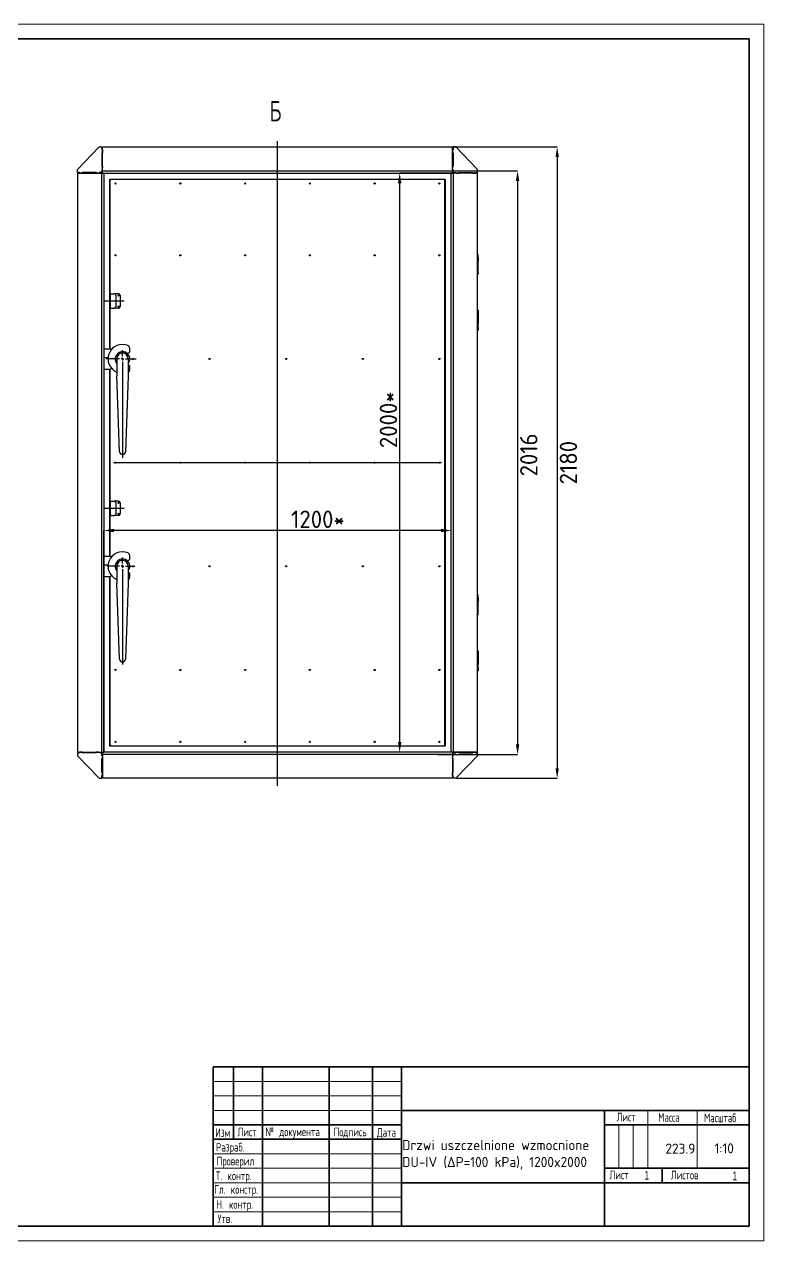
# Model space of a CAD drawing. Header units: millimetres. Extents: x 0 to 594, y 0 to 420.
# Drawn here: x 338.7 to 594, y 0 to 420 of the extents above; entities that cross this region are included whole.
import ezdxf

# ---------------------------------------------------------------- set-up
doc = ezdxf.new("R2010")
doc.units = ezdxf.units.MM
doc.header["$PDSIZE"] = -1
doc.layers.add('FORMAT', color=7, linetype='Continuous')
doc.layers.add('HIDDEN', color=30, linetype='Continuous')
doc.styles.add('GOST-2.304_Type-B', font='')
doc.styles.add('SLDTEXTSTYLE0', font='TXT', dxfattribs={"width": 0.7, "bigfont": 'bigfont'})
doc.styles.add('SLDTEXTSTYLE1', font='TXT', dxfattribs={"width": 0.7})
doc.styles.get('GOST-2.304_Type-B').set_extended_font_data('GOST Common')
doc.dimstyles.new('SLDDIMSTYLE0', dxfattribs={"dimtxt": 3.5, "dimasz": 3.5, "dimexe": 0, "dimexo": 0.0625, "dimgap": 0.875, "dimtad": 2, "dimdec": 1, "dimlfac": 10, "dimrnd": 1e-09, "dimzin": 12, "dimdsep": 46, "dimtxsty": 'SLDTEXTSTYLE1', "dimsah": 1, "dimcen": 0.09, "dimadec": 0, "dimazin": 3, "dimtfac": 1, "dimtdec": 1, "dimtofl": 0, "dimtmove": 0, "dimatfit": 3, "dimfxl": 1, "dimfrac": 2, "dimtolj": 1, "dimtzin": 12, "dimarcsym": 0})

# ---------------------------------------------------------------- blocks, each defined once
blk = doc.blocks.new('_D_11')
at = {"layer": 'Defpoints', "color": 0, "transparency": 16777216}
for p in [(486.55, 368.65), (468.33, 168.65), (486.55, 168.65)]:
    blk.add_point(p, dxfattribs=at)
at = {"layer": 'FORMAT', "color": 0, "lineweight": -2, "transparency": 16777216}
for p, q in [((486.49, 368.65), (468.33, 368.65)), ((468.33, 365.15), (468.33, 172.15)), ((486.49, 168.65), (468.33, 168.65))]:
    blk.add_line(p, q, dxfattribs=at)
at = {"layer": 'FORMAT', "color": 0, "transparency": 16777216}
for points in [[(467.75, 365.15), (468.91, 365.15), (468.33, 368.65)], [(467.75, 172.15), (468.91, 172.15), (468.33, 168.65)]]:
    blk.add_solid(points, dxfattribs=at)
at = {"layer": 'FORMAT', "color": 0, "transparency": 16777216, "insert": (461.45, 283.45), "char_height": 6, "attachment_point": 2, "rotation": 90, "style": 'GOST-2.304_Type-B'}
blk.add_mtext('\\A1;2000*', dxfattribs=at)
blk = doc.blocks.new('_D_12')
at = {"layer": 'Defpoints', "color": 0, "transparency": 16777216}
for p in [(366.15, 245.22), (366.15, 168.65), (486.15, 168.65)]:
    blk.add_point(p, dxfattribs=at)
at = {"layer": 'FORMAT', "color": 0, "lineweight": -2, "transparency": 16777216}
for p, q in [((366.15, 168.71), (366.15, 245.22)), ((482.65, 245.22), (369.65, 245.22)), ((486.15, 168.71), (486.15, 245.22))]:
    blk.add_line(p, q, dxfattribs=at)
at = {"layer": 'FORMAT', "color": 0, "transparency": 16777216}
for points in [[(369.65, 245.8), (369.65, 244.64), (366.15, 245.22)], [(482.65, 245.8), (482.65, 244.64), (486.15, 245.22)]]:
    blk.add_solid(points, dxfattribs=at)
at = {"layer": 'FORMAT', "color": 0, "transparency": 16777216, "insert": (440.11, 252.09), "char_height": 6, "attachment_point": 2, "style": 'GOST-2.304_Type-B'}
blk.add_mtext('\\A1;1200*', dxfattribs=at)
blk = doc.blocks.new('SW_CENTERMARKSYMBOL_2')
at = {"layer": 'FORMAT', "color": 0}
for p, q in [((-1, 0), (-5.65, 0)), ((0, 0), (-0.5, 0)), ((0, 1), (0, 3)), ((0, 0), (0, 0.5)), ((0, 0), (0, -0.5)), ((0, 0), (0.5, 0)), ((1, 0), (4.67, 0)), ((0, -1), (0, -34.15))]:
    blk.add_line(p, q, dxfattribs=at)
blk = doc.blocks.new('SW_CENTERMARKSYMBOL_3')
at = {"layer": 'FORMAT', "color": 0}
for p, q in [((-1, 0), (-5.38, 0)), ((0, 0), (-0.5, 0)), ((0, 1), (0, 3)), ((0, 0), (0, 0.5)), ((0, 0), (0, -0.5)), ((0, 0), (0.5, 0)), ((1, 0), (4.21, 0)), ((0, -1), (0, -33.89))]:
    blk.add_line(p, q, dxfattribs=at)
blk = doc.blocks.new('*D55')
at = {"layer": 'Defpoints', "color": 0, "transparency": 16777216}
for p in [(483.89, 369.45), (481.46, 167.85), (509.04, 167.85)]:
    blk.add_point(p, dxfattribs=at)
at = {"layer": 'FORMAT', "color": 0, "lineweight": -2, "transparency": 16777216}
for p, q in [((483.95, 369.45), (509.04, 369.45)), ((509.04, 365.95), (509.04, 171.35)), ((481.52, 167.85), (509.04, 167.85))]:
    blk.add_line(p, q, dxfattribs=at)
at = {"layer": 'FORMAT', "color": 0, "transparency": 16777216}
for points in [[(508.46, 365.95), (509.62, 365.95), (509.04, 369.45)], [(508.46, 171.35), (509.62, 171.35), (509.04, 167.85)]]:
    blk.add_solid(points, dxfattribs=at)
at = {"layer": 'FORMAT', "color": 0, "transparency": 16777216, "insert": (512.91, 271.32), "char_height": 6, "attachment_point": 5, "rotation": 90, "style": 'GOST-2.304_Type-B'}
blk.add_mtext('\\A1;2016', dxfattribs=at)
blk = doc.blocks.new('*D58')
at = {"layer": 'Defpoints', "color": 0, "transparency": 16777216}
for p in [(486.55, 377.65), (487.75, 159.65), (522.71, 159.65)]:
    blk.add_point(p, dxfattribs=at)
at = {"layer": 'FORMAT', "color": 0, "lineweight": -2, "transparency": 16777216}
for p, q in [((486.61, 377.65), (522.71, 377.65)), ((522.71, 374.15), (522.71, 163.15)), ((487.81, 159.65), (522.71, 159.65))]:
    blk.add_line(p, q, dxfattribs=at)
at = {"layer": 'FORMAT', "color": 0, "transparency": 16777216}
for points in [[(522.13, 374.15), (523.3, 374.15), (522.71, 377.65)], [(522.13, 163.15), (523.3, 163.15), (522.71, 159.65)]]:
    blk.add_solid(points, dxfattribs=at)
at = {"layer": 'FORMAT', "color": 0, "transparency": 16777216, "insert": (526.59, 268.65), "char_height": 6, "attachment_point": 5, "rotation": 90, "style": 'GOST-2.304_Type-B'}
blk.add_mtext('\\A1;2180', dxfattribs=at)

msp = doc.modelspace()

# ---------------------------------------------------------------- linework, layer by layer
at = {"color": 7, "linetype": 'Continuous', "lineweight": 35}
for p, q in [((20, 415), (589, 415)), ((589, 415), (589, 5)), ((404, 5), (404, 60)), ((404, 60), (589, 60)), ((411, 60), (411, 35)), ((421, 60), (421, 5)), ((444, 60), (444, 5)), ((459, 60), (459, 5)), ((469, 60), (469, 5)), ((469, 45), (589, 45)), ((539, 5), (539, 45)), ((404, 40), (469, 40)), ((539, 40), (589, 40)), ((404, 35), (469, 35)), ((539, 25), (589, 25)), ((559, 25), (559, 20)), ((469, 20), (589, 20)), ((20, 5), (589, 5))]:
    msp.add_line(p, q, dxfattribs=at)
at = {"color": 7, "linetype": 'Continuous', "lineweight": 18}
for p, q in [((404, 55), (469, 55)), ((404, 50), (469, 50)), ((404, 45), (469, 45)), ((544, 40), (544, 25)), ((549, 40), (549, 25)), ((404, 30), (469, 30)), ((404, 25), (469, 25)), ((404, 20), (469, 20)), ((404, 15), (469, 15)), ((404, 10), (469, 10))]:
    msp.add_line(p, q, dxfattribs=at)
at = {"color": 7, "linetype": 'Continuous', "lineweight": 0}
for p, q in [((554, 45), (554, 25)), ((571, 45), (571, 25))]:
    msp.add_line(p, q, dxfattribs=at)
at = {"layer": 'FORMAT'}
for p, q in [((426.148, 157.068), (426.148, 379.665)), ((357.148, 369.852), (364.548, 377.652)), ((364.548, 377.652), (365.548, 377.652)), ((365.548, 377.652), (365.548, 376.652)), ((365.548, 376.652), (365.748, 376.652)), ((365.748, 375.652), (365.548, 375.652)), ((365.548, 375.652), (365.548, 370.852)), ((365.748, 377.652), (486.548, 377.652)), ((365.748, 377.322), (365.748, 377.652)), ((365.748, 370.452), (365.748, 377.322)), ((365.748, 376.652), (365.748, 375.652)), ((486.548, 377.322), (486.548, 377.652)), ((486.548, 370.452), (486.548, 377.322)), ((486.548, 376.652), (486.548, 375.652)), ((486.748, 376.652), (486.548, 376.652)), ((486.548, 375.652), (486.748, 375.652)), ((486.748, 377.652), (486.748, 376.652)), ((487.748, 377.652), (486.748, 377.652)), ((486.748, 375.652), (486.748, 370.852)), ((495.148, 369.852), (487.748, 377.652)), ((357.148, 368.852), (357.148, 369.852)), ((365.548, 370.852), (365.748, 370.852)), ((365.748, 369.852), (365.548, 369.852)), ((365.548, 369.852), (365.548, 368.852)), ((365.748, 370.852), (365.748, 370.452)), ((365.748, 369.452), (365.748, 370.452)), ((486.548, 370.852), (486.548, 370.452)), ((486.748, 370.852), (486.548, 370.852)), ((486.548, 369.452), (486.548, 370.452)), ((486.548, 369.852), (486.748, 369.852)), ((486.748, 369.852), (486.748, 368.852)), ((495.148, 368.852), (495.148, 369.852)), ((357.748, 368.852), (357.148, 368.852)), ((357.148, 368.652), (357.148, 168.652)), ((357.148, 368.652), (357.478, 368.652)), ((357.478, 368.652), (364.348, 368.652)), ((357.748, 368.652), (357.748, 368.852)), ((358.748, 368.652), (357.748, 368.652)), ((363.548, 368.852), (358.748, 368.852)), ((358.748, 368.852), (358.748, 368.652)), ((363.548, 368.652), (363.548, 368.852)), ((364.348, 368.652), (363.548, 368.652)), ((364.348, 368.652), (365.348, 368.652)), ((364.548, 368.852), (364.548, 368.652)), ((365.548, 368.852), (364.548, 368.852)), ((365.348, 368.652), (365.348, 168.652)), ((365.348, 368.652), (365.678, 368.652)), ((365.678, 368.652), (366.148, 368.652)), ((365.748, 369.122), (365.748, 369.452)), ((365.748, 369.452), (486.548, 369.452)), ((365.748, 368.652), (365.748, 369.122)), ((365.748, 368.652), (486.548, 368.652)), ((366.148, 368.652), (366.148, 168.652)), ((368.248, 307.947), (368.248, 366.552)), ((368.248, 366.552), (484.048, 366.552)), ((368.348, 366.252), (368.248, 366.252)), ((368.348, 366.252), (368.348, 365.952)), ((368.348, 366.252), (368.548, 366.252)), ((368.348, 326.952), (368.348, 365.952)), ((368.548, 366.452), (368.548, 366.552)), ((368.848, 366.452), (368.548, 366.452)), ((368.548, 366.452), (368.548, 366.252)), ((483.448, 366.452), (368.848, 366.452)), ((483.748, 366.452), (483.448, 366.452)), ((483.748, 366.552), (483.748, 366.452)), ((483.748, 366.252), (483.748, 366.452)), ((483.748, 366.252), (483.948, 366.252)), ((483.948, 365.952), (483.948, 366.252)), ((483.948, 366.252), (484.048, 366.252)), ((483.948, 171.352), (483.948, 365.952)), ((484.048, 366.552), (484.048, 170.752)), ((486.618, 368.652), (486.148, 368.652)), ((486.148, 168.652), (486.148, 368.652)), ((486.548, 369.122), (486.548, 369.452)), ((486.548, 368.652), (486.548, 369.122)), ((486.948, 368.652), (486.618, 368.652)), ((486.748, 368.852), (487.748, 368.852)), ((486.948, 168.652), (486.948, 368.652)), ((487.948, 368.652), (486.948, 368.652)), ((487.748, 368.852), (487.748, 368.652)), ((487.948, 368.652), (488.748, 368.652)), ((494.818, 368.652), (487.948, 368.652)), ((488.748, 368.852), (493.548, 368.852)), ((488.748, 368.652), (488.748, 368.852)), ((493.548, 368.852), (493.548, 368.652)), ((493.548, 368.652), (494.548, 368.652)), ((494.548, 368.852), (495.148, 368.852)), ((494.548, 368.652), (494.548, 368.852)), ((495.148, 368.652), (494.818, 368.652)), ((495.148, 168.652), (495.148, 368.652)), ((495.148, 340.552), (495.398, 340.552)), ((495.398, 339.602), (495.398, 340.552)), ((495.398, 339.602), (495.148, 339.602)), ((495.148, 339.552), (495.348, 339.552)), ((495.348, 338.352), (495.148, 338.352)), ((495.398, 338.302), (495.148, 338.302)), ((495.348, 339.552), (495.348, 338.352)), ((495.398, 339.602), (495.398, 339.552)), ((495.398, 339.552), (495.398, 338.352)), ((495.398, 338.352), (495.398, 338.302)), ((495.398, 335.552), (495.398, 338.302)), ((495.148, 335.552), (495.398, 335.552)), ((495.148, 335.477), (495.348, 335.477)), ((495.348, 334.077), (495.148, 334.077)), ((495.148, 334.052), (495.398, 334.052)), ((495.398, 333.652), (495.148, 333.652)), ((495.348, 335.477), (495.348, 334.077)), ((495.398, 335.552), (495.398, 335.502)), ((495.398, 334.052), (495.398, 335.502)), ((495.398, 334.052), (495.398, 334.002)), ((495.398, 333.652), (495.398, 334.002)), ((373.248, 324.452), (366.348, 324.452)), ((368.348, 326.952), (368.348, 321.952)), ((368.348, 326.952), (368.948, 326.952)), ((368.948, 326.952), (369.748, 326.952)), ((371.248, 326.952), (369.748, 326.952)), ((370.348, 326.352), (370.348, 322.552)), ((371.848, 326.352), (371.848, 322.552)), ((368.348, 321.952), (368.948, 321.952)), ((368.348, 307.932), (368.348, 321.952)), ((368.948, 321.952), (369.748, 321.952)), ((371.248, 321.952), (369.748, 321.952)), ((495.148, 321.252), (495.398, 321.252)), ((495.398, 320.852), (495.148, 320.852)), ((495.148, 320.827), (495.348, 320.827)), ((495.348, 319.427), (495.148, 319.427)), ((495.398, 319.352), (495.148, 319.352)), ((495.348, 320.827), (495.348, 319.427)), ((495.398, 321.252), (495.398, 320.902)), ((495.398, 320.902), (495.398, 320.852)), ((495.398, 320.852), (495.398, 319.402)), ((495.398, 319.402), (495.398, 319.352)), ((495.398, 319.352), (495.398, 316.602)), ((495.148, 316.602), (495.398, 316.602)), ((495.148, 316.552), (495.348, 316.552)), ((495.348, 315.352), (495.148, 315.352)), ((495.148, 315.302), (495.398, 315.302)), ((495.348, 316.552), (495.348, 315.352)), ((495.398, 316.602), (495.398, 316.552)), ((495.398, 315.352), (495.398, 316.552)), ((495.398, 315.352), (495.398, 315.302)), ((495.398, 315.302), (495.398, 314.352)), ((495.398, 314.352), (495.148, 314.352)), ((366.148, 307.952), (368.148, 307.952)), ((374.433, 306.238), (375.123, 306.927)), ((366.148, 304.952), (367.685, 304.952)), ((370.648, 304.452), (370.648, 302.615)), ((370.648, 302.615), (370.648, 302.049)), ((374.648, 304.452), (374.648, 302.615)), ((374.648, 302.615), (374.648, 302.049)), ((375.123, 301.977), (374.648, 302.452)), ((366.148, 300.952), (368.148, 300.952)), ((368.248, 236.347), (368.248, 300.957)), ((368.348, 255.352), (368.348, 300.972)), ((370.648, 302.049), (370.648, 299.752)), ((370.648, 299.752), (370.648, 298.621)), ((371.648, 272.414), (370.648, 298.621)), ((374.648, 298.621), (373.647, 272.414)), ((374.648, 302.049), (374.648, 299.752)), ((374.648, 299.752), (374.648, 298.621)), ((369.587, 268.652), (482.795, 268.652)), ((373.248, 252.852), (366.348, 252.852)), ((368.348, 255.352), (368.348, 250.352)), ((368.348, 255.352), (368.948, 255.352)), ((368.948, 255.352), (369.748, 255.352)), ((371.248, 255.352), (369.748, 255.352)), ((370.348, 254.752), (370.348, 250.952)), ((371.848, 254.752), (371.848, 250.952)), ((368.348, 250.352), (368.948, 250.352)), ((368.348, 236.332), (368.348, 250.352)), ((368.948, 250.352), (369.748, 250.352)), ((371.248, 250.352), (369.748, 250.352)), ((366.148, 236.352), (368.148, 236.352)), ((374.433, 234.638), (375.123, 235.327)), ((366.148, 233.352), (367.685, 233.352)), ((370.648, 232.852), (370.648, 231.015)), ((370.648, 231.015), (370.648, 230.449)), ((374.648, 232.852), (374.648, 231.015)), ((374.648, 231.015), (374.648, 230.449)), ((366.148, 229.352), (368.148, 229.352)), ((368.248, 170.752), (368.248, 229.357)), ((368.348, 171.352), (368.348, 229.372)), ((370.648, 230.449), (370.648, 228.152)), ((370.648, 228.152), (370.648, 227.021)), ((371.648, 200.814), (370.648, 227.021)), ((374.648, 227.021), (373.647, 200.814)), ((375.123, 230.377), (374.648, 230.852)), ((374.648, 230.449), (374.648, 228.152)), ((374.648, 228.152), (374.648, 227.021)), ((495.148, 222.952), (495.398, 222.952)), ((495.398, 222.002), (495.398, 222.952)), ((495.398, 222.002), (495.148, 222.002)), ((495.148, 221.952), (495.348, 221.952)), ((495.348, 220.752), (495.148, 220.752)), ((495.398, 220.702), (495.148, 220.702)), ((495.348, 221.952), (495.348, 220.752)), ((495.398, 222.002), (495.398, 221.952)), ((495.398, 221.952), (495.398, 220.752)), ((495.398, 220.752), (495.398, 220.702)), ((495.398, 217.952), (495.398, 220.702)), ((495.148, 217.952), (495.398, 217.952)), ((495.148, 217.877), (495.348, 217.877)), ((495.348, 216.477), (495.148, 216.477)), ((495.148, 216.452), (495.398, 216.452)), ((495.398, 216.052), (495.148, 216.052)), ((495.348, 217.877), (495.348, 216.477)), ((495.398, 217.952), (495.398, 217.902)), ((495.398, 216.452), (495.398, 217.902)), ((495.398, 216.452), (495.398, 216.402)), ((495.398, 216.052), (495.398, 216.402)), ((495.148, 203.652), (495.398, 203.652)), ((495.398, 203.252), (495.148, 203.252)), ((495.148, 203.227), (495.348, 203.227)), ((495.348, 201.827), (495.148, 201.827)), ((495.398, 201.752), (495.148, 201.752)), ((495.348, 203.227), (495.348, 201.827)), ((495.398, 203.652), (495.398, 203.302)), ((495.398, 203.302), (495.398, 203.252)), ((495.398, 203.252), (495.398, 201.802)), ((495.398, 201.802), (495.398, 201.752)), ((495.398, 201.752), (495.398, 199.002)), ((495.148, 199.002), (495.398, 199.002)), ((495.148, 198.952), (495.348, 198.952)), ((495.348, 197.752), (495.148, 197.752)), ((495.148, 197.702), (495.398, 197.702)), ((495.348, 198.952), (495.348, 197.752)), ((495.398, 199.002), (495.398, 198.952)), ((495.398, 197.752), (495.398, 198.952)), ((495.398, 197.752), (495.398, 197.702)), ((495.398, 197.702), (495.398, 196.752)), ((495.398, 196.752), (495.148, 196.752)), ((357.148, 168.652), (357.478, 168.652)), ((357.148, 168.452), (357.148, 167.452)), ((357.748, 168.452), (357.148, 168.452)), ((357.478, 168.652), (364.348, 168.652)), ((357.748, 168.652), (357.748, 168.452)), ((358.748, 168.652), (357.748, 168.652)), ((358.748, 168.452), (358.748, 168.652)), ((363.548, 168.452), (358.748, 168.452)), ((363.548, 168.652), (363.548, 168.452)), ((364.348, 168.652), (363.548, 168.652)), ((364.348, 168.652), (365.348, 168.652)), ((364.548, 168.452), (364.548, 168.652)), ((365.548, 168.452), (364.548, 168.452)), ((365.348, 168.652), (365.678, 168.652)), ((365.548, 167.452), (365.548, 168.452)), ((365.678, 168.652), (366.148, 168.652)), ((486.548, 168.652), (365.748, 168.652)), ((365.748, 168.652), (365.748, 168.182)), ((365.748, 168.182), (365.748, 167.852)), ((368.348, 171.052), (368.248, 171.052)), ((484.048, 170.752), (368.248, 170.752)), ((368.348, 171.352), (368.348, 171.052)), ((368.548, 171.052), (368.348, 171.052)), ((368.548, 171.052), (368.548, 170.852)), ((368.548, 170.752), (368.548, 170.852)), ((368.548, 170.852), (368.848, 170.852)), ((368.848, 170.852), (483.448, 170.852)), ((483.448, 170.852), (483.748, 170.852)), ((483.748, 170.852), (483.748, 171.052)), ((483.948, 171.052), (483.748, 171.052)), ((483.748, 170.852), (483.748, 170.752)), ((483.948, 171.052), (483.948, 171.352)), ((483.948, 171.052), (484.048, 171.052)), ((486.618, 168.652), (486.148, 168.652)), ((486.548, 168.652), (486.548, 168.182)), ((486.548, 168.182), (486.548, 167.852)), ((486.948, 168.652), (486.618, 168.652)), ((486.748, 167.452), (486.748, 168.452)), ((486.748, 168.452), (487.748, 168.452)), ((487.948, 168.652), (486.948, 168.652)), ((487.748, 168.452), (487.748, 168.652)), ((487.948, 168.652), (488.748, 168.652)), ((494.818, 168.652), (487.948, 168.652)), ((488.748, 168.652), (488.748, 168.452)), ((488.748, 168.452), (493.548, 168.452)), ((493.548, 168.452), (493.548, 168.652)), ((493.548, 168.652), (494.548, 168.652)), ((494.548, 168.652), (494.548, 168.452)), ((494.548, 168.452), (495.148, 168.452)), ((495.148, 168.652), (494.818, 168.652)), ((495.148, 168.452), (495.148, 167.452)), ((357.148, 167.452), (364.548, 159.652)), ((365.748, 167.452), (365.548, 167.452)), ((365.548, 166.452), (365.748, 166.452)), ((365.548, 161.652), (365.548, 166.452)), ((486.548, 167.852), (365.748, 167.852)), ((365.748, 167.852), (365.748, 166.852)), ((365.748, 166.452), (365.748, 166.852)), ((365.748, 166.852), (365.748, 159.982)), ((486.548, 167.852), (486.548, 166.852)), ((486.548, 167.452), (486.748, 167.452)), ((486.548, 166.452), (486.548, 166.852)), ((486.548, 166.852), (486.548, 159.982)), ((486.748, 166.452), (486.548, 166.452)), ((486.748, 161.652), (486.748, 166.452)), ((495.148, 167.452), (487.748, 159.652)), ((364.548, 159.652), (365.548, 159.652)), ((365.748, 161.652), (365.548, 161.652)), ((365.548, 160.652), (365.748, 160.652)), ((365.548, 159.652), (365.548, 160.652)), ((365.748, 160.652), (365.748, 161.652)), ((365.748, 159.982), (365.748, 159.652)), ((486.548, 159.652), (365.748, 159.652)), ((486.548, 160.652), (486.548, 161.652)), ((486.548, 161.652), (486.748, 161.652)), ((486.748, 160.652), (486.548, 160.652)), ((486.548, 159.982), (486.548, 159.652)), ((486.748, 159.652), (486.748, 160.652)), ((487.748, 159.652), (486.748, 159.652))]:
    msp.add_line(p, q, dxfattribs=at)
at = {"layer": 'FORMAT', "flags": 128}
for points in [[(375.123, 306.927), (375.123, 307.862), (375.123, 308.17)], [(375.148, 304.452), (375.13, 304.748), (375.13, 304.752)], [(375.13, 304.153), (375.13, 304.156), (375.148, 304.452)], [(375.123, 300.734), (375.123, 301.043), (375.123, 301.977)], [(375.123, 235.327), (375.123, 236.262), (375.123, 236.57)], [(375.148, 232.852), (375.13, 233.148), (375.13, 233.152)], [(375.13, 232.553), (375.13, 232.556), (375.148, 232.852)], [(375.123, 229.134), (375.123, 229.443), (375.123, 230.377)]]:
    msp.add_lwpolyline(points, dxfattribs=at)
at = {"layer": 'FORMAT'}
for centre in [(370.248, 365.052), (392.608, 365.052), (414.968, 365.052), (437.328, 365.052), (459.688, 365.052), (482.048, 365.052), (370.248, 340.252), (392.608, 340.252), (414.968, 340.252), (437.328, 340.252), (459.688, 340.252), (482.048, 340.252), (371.248, 326.352), (371.248, 322.552), (376.248, 304.452), (402.698, 304.452), (429.148, 304.452), (455.598, 304.452), (482.048, 304.452), (370.248, 268.652), (392.608, 268.652), (414.968, 268.652), (437.328, 268.652), (459.688, 268.652), (482.048, 268.652), (371.248, 254.752), (371.248, 250.952), (376.248, 232.852), (402.698, 232.852), (429.148, 232.852), (455.598, 232.852), (482.048, 232.852), (370.248, 197.052), (392.608, 197.052), (414.968, 197.052), (437.328, 197.052), (459.688, 197.052), (482.048, 197.052), (370.248, 172.252), (392.608, 172.252), (414.968, 172.252), (437.328, 172.252), (459.688, 172.252), (482.048, 172.252)]:
    msp.add_circle(centre, 0.21, dxfattribs=at)
for centre, radius, start, end in [((369.748, 326.352), 0.6, 0, 90), ((371.248, 326.352), 0.6, 0, 90), ((369.748, 322.552), 0.6, 270, 0), ((371.248, 322.552), 0.6, 270, 0), ((372.645, 304.457), 4.997, 68.31694, 246.43851), ((368.148, 306.952), 1, 46.3281, 90), ((372.646, 304.462), 2.519, 44.82457, 217.49906), ((372.648, 304.452), 2.5, 96.87963, 173.12037), ((372.648, 304.452), 2.5, 83.12037, 96.87963), ((372.648, 306.952), 0.3, 183.43981, 356.56019), ((372.648, 304.452), 2.5, 6.87963, 83.12037), ((374.123, 308.17), 1, 359.99995, 68.3634), ((372.648, 304.452), 2.5, 173.12037, 186.87963), ((370.148, 304.452), 0.3, 273.43981, 86.56019), ((372.648, 304.452), 2.5, 186.87963, 216.8699), ((372.648, 304.452), 2, 90, 180), ((372.648, 304.452), 2, 0, 90), ((372.648, 304.452), 2.5, 323.1301, 353.12037), ((375.148, 304.452), 0.3, 93.43981, 266.56019), ((368.148, 301.952), 1, 270, 313.69462), ((374.202, 300.706), 0.921, 298.94025, 1.77078), ((372.648, 272.452), 1, 182.18683, 357.81317), ((369.748, 254.752), 0.6, 0, 90), ((371.248, 254.752), 0.6, 0, 90), ((369.748, 250.952), 0.6, 270, 0), ((371.248, 250.952), 0.6, 270, 0), ((372.645, 232.857), 4.997, 68.31694, 246.43851), ((368.148, 235.352), 1, 45.573, 90), ((372.646, 232.862), 2.519, 44.82457, 217.49906), ((372.648, 232.852), 2.5, 96.87963, 173.12037), ((372.648, 232.852), 2.5, 83.12037, 96.87963), ((372.648, 235.352), 0.3, 183.43981, 356.56019), ((372.648, 232.852), 2.5, 6.87963, 83.12037), ((374.123, 236.57), 1, 359.99995, 68.3634), ((372.648, 232.852), 2.5, 173.12037, 186.87963), ((370.148, 232.852), 0.3, 273.43981, 86.56019), ((372.648, 232.852), 2.5, 186.87963, 216.8699), ((372.648, 232.852), 2, 90, 180), ((372.648, 232.852), 2, 0, 90), ((372.648, 232.852), 2.5, 323.1301, 353.12037), ((375.148, 232.852), 0.3, 93.43981, 266.56019), ((368.148, 230.352), 1, 270, 314.427), ((374.202, 229.106), 0.921, 298.94025, 1.77078), ((372.648, 200.852), 1, 182.18683, 357.81317)]:
    msp.add_arc(centre, radius, start, end, dxfattribs=at)
at = {"layer": 'HIDDEN', "color": 1, "lineweight": 18}
for p, q in [((0, 420), (594, 420)), ((594, 420), (594, 0)), ((594, 0), (0, 0))]:
    msp.add_line(p, q, dxfattribs=at)

# ---------------------------------------------------------------- block references
at = {"layer": 'FORMAT'}
for name, p in [('SW_CENTERMARKSYMBOL_2', (372.648, 304.452)), ('SW_CENTERMARKSYMBOL_3', (372.648, 232.852))]:
    msp.add_blockref(name, p, dxfattribs=at)

# ---------------------------------------------------------------- texts
at = {"color": 7, "linetype": 'Continuous', "lineweight": 0, "char_height": 3, "attachment_point": 1}
for s, insert, style in [('Лист', (543.232, 44.186), 'SLDTEXTSTYLE0'), ('Масса', (557.584, 44.064), 'SLDTEXTSTYLE0'), ('Масштаб', (573.413, 43.909), 'SLDTEXTSTYLE0'), ('Изм', (404.675, 38.803), 'SLDTEXTSTYLE0'), ('Лист', (412.349, 39.038), 'SLDTEXTSTYLE0'), ('№ документа', (421.986, 39.093), 'SLDTEXTSTYLE0'), ('Подпись', (445.56, 39.038), 'SLDTEXTSTYLE0'), ('Дата', (460.476, 38.882), 'SLDTEXTSTYLE0'), ('Разраб.', (404.954, 33.77), 'SLDTEXTSTYLE0'), ('Проверил', (405.162, 28.97), 'SLDTEXTSTYLE0'), ('Т. контр.', (404.892, 23.905), 'SLDTEXTSTYLE0'), ('Лист', (540.774, 24.216), 'SLDTEXTSTYLE0'), ('1', (552.863, 24.062), 'SLDTEXTSTYLE1'), ('Листов', (561.962, 24.178), 'SLDTEXTSTYLE0'), ('1', (583.224, 23.811), 'SLDTEXTSTYLE1'), ('Гл. констр.', (404.296, 19.203), 'SLDTEXTSTYLE0'), ('Н. контр.', (405.033, 13.993), 'SLDTEXTSTYLE0'), ('Утв.', (405.461, 9.092), 'SLDTEXTSTYLE0')]:
    msp.add_mtext(s, dxfattribs=dict(at, insert=insert, style=style))
at = {"color": 7, "linetype": 'Continuous', "lineweight": 0, "char_height": 3.5, "attachment_point": 1, "style": 'GOST-2.304_Type-B'}
for s, insert, width in [('Drzwi uszczelnione {\\fGOST Common|b0|i0|c0|p34;wzmocnione } DU-IV (ΔP=100 kPa), 1200x2000', (469.185, 34.753), 70.6658), ('1:10', (576.999, 33.629), 68.74656), ('223.9', (560.064, 33.524), 68.74656)]:
    msp.add_mtext(s, dxfattribs=dict(at, insert=insert, width=width))
at = {"layer": 'FORMAT', "insert": (425.465, 393.493), "char_height": 7, "attachment_point": 2, "style": 'SLDTEXTSTYLE0'}
msp.add_mtext('Б', dxfattribs=at)

# ---------------------------------------------------------------- dimensions: what is measured, and where the dimension line sits
at = {"layer": 'FORMAT'}
dim = msp.add_linear_dim(base=(522.714, 159.652), p1=(486.548, 377.652), p2=(487.748, 159.652), angle=90, dimstyle='SLDDIMSTYLE0', override={"dimtxt": 6, "dimtxsty": 'GOST-2.304_Type-B'}, dxfattribs=at)
dim.commit()
dim.dimension.update_dxf_attribs({"geometry": '*D58', "text_midpoint": (526.589, 268.652)})
dim = msp.add_linear_dim(base=(468.329, 168.652), p1=(486.548, 368.652), p2=(486.548, 168.652), angle=90, text='<>*', dimstyle='SLDDIMSTYLE0', override={"dimtxt": 6, "dimtxsty": 'GOST-2.304_Type-B'}, dxfattribs=at)
dim.commit()
dim.dimension.update_dxf_attribs({"geometry": '_D_11', "text_midpoint": (468.329, 283.451), "dimtype": 160})
dim = msp.add_linear_dim(base=(509.039, 167.852), p1=(483.887, 369.452), p2=(481.458, 167.852), angle=90, dimstyle='SLDDIMSTYLE0', override={"dimtxt": 6, "dimtxsty": 'GOST-2.304_Type-B'}, dxfattribs=at)
dim.commit()
dim.dimension.update_dxf_attribs({"geometry": '*D55', "text_midpoint": (509.039, 271.317), "dimtype": 160})
dim = msp.add_linear_dim(base=(366.148, 245.22), p1=(486.148, 168.652), p2=(366.148, 168.652), text='<>*', dimstyle='SLDDIMSTYLE0', override={"dimtxt": 6, "dimtxsty": 'GOST-2.304_Type-B'}, dxfattribs=at)
dim.commit()
dim.dimension.update_dxf_attribs({"geometry": '_D_12', "text_midpoint": (440.109, 245.22), "dimtype": 160})

doc.saveas('drawing.dxf')
